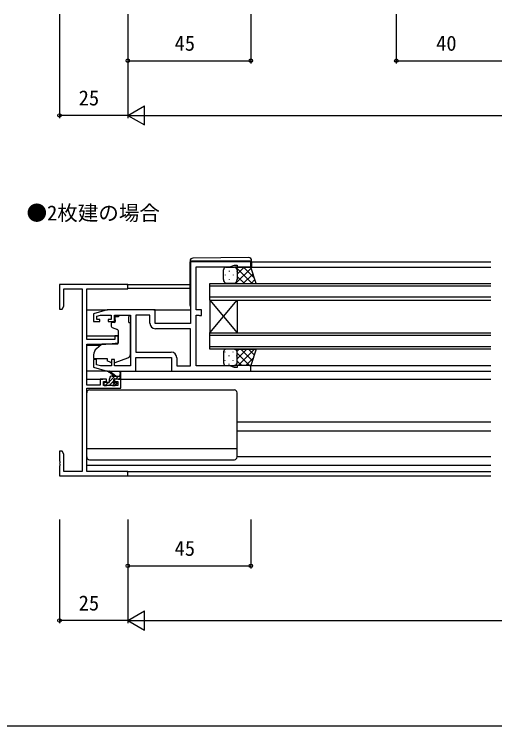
# Model space of a CAD drawing. Units: millimetres, scale not verified. Extents: x -437 to 438, y -281 to 279.
# Drawn here: x -140.3 to 35.5, y -281.3 to -21.1 of the extents above; entities that cross this region are included whole.
import ezdxf
from ezdxf.enums import TextEntityAlignment as Align

# ---------------------------------------------------------------- set-up
doc = ezdxf.new("R2010")
doc.units = ezdxf.units.MM
doc.header["$LTSCALE"] = 2
for name, color, linetype in [('0-1_USER1', 3, 'Continuous'), ('0-2_YKK_11', 7, 'Continuous'), ('0-3_YKK_12', 2, 'Continuous'), ('0-4_YKK_13', 4, 'Continuous'), ('0-6_YKK_D', 6, 'Continuous'), ('0-7_YKK_ZWAK', 7, 'Continuous')]:
    doc.layers.add(name, color=color, linetype=linetype)
doc.styles.add('ＭＳ ゴシック', font='')
doc.styles.get('ＭＳ ゴシック').set_extended_font_data('MS Gothic')

msp = doc.modelspace()

# ---------------------------------------------------------------- linework, layer by layer
at = {"layer": '0-2_YKK_11'}
for points in [[(-82.8, -151.6), (-53.8, -151.6), (-53.8, -149.6), (-58.8, -149.6), (-58.8, -150.3), (-59.8, -150.3), (-61.448, -149.7), (-73.8, -149.7), (-73.8, -131.1), (-72.946, -131.1), (-72.773, -131.2), (-72.6, -131.3), (-71.8, -131.3), (-71.8, -129.2), (-73.8, -129.2), (-73.8, -113.5), (-61.448, -113.5), (-59.8, -112.9), (-58.8, -112.9), (-58.8, -113.6), (-53.8, -113.6), (-53.8, -111.6), (-75.8, -111.6), (-75.8, -134.2), (-88.8, -134.2), (-88.8, -129.2), (-106.3, -129.2), (-111.3, -130.7), (-111.3, -133.5), (-109, -133.5), (-109, -132.7), (-110.1, -132.7), (-110.1, -131.488), (-108.805, -131.1), (-104.9, -131.1), (-104.9, -132.7), (-106, -132.7), (-106, -133.5), (-103.7, -133.5), (-103.7, -131.1)], [(-113.8, -121.53), (-98.8, -121.53), (-98.8, -119.9), (-123.8, -119.9), (-123.8, -128.9), (-122.8, -128.9), (-122.17, -127.809), (-122.17, -121.53), (-115.43, -121.53)], [(-115.43, -121.53), (-115.43, -188.27), (-122.17, -188.27), (-122.17, -181.991), (-122.8, -180.9), (-123.8, -180.9), (-123.8, -184.442), (-123.68, -184.625), (-123.68, -185.175), (-123.8, -185.358), (-123.8, -185.442), (-123.68, -185.625), (-123.68, -186.175), (-123.8, -186.358), (-123.8, -189.9), (-98.8, -189.9), (-98.8, -188.27), (-113.8, -188.27), (-113.8, -157.9), (-101.3, -157.9), (-101.3, -154.6), (-103.6, -154.6), (-103.6, -155.4), (-102.5, -155.4), (-102.5, -156.9), (-107.7, -156.9), (-107.7, -155.4), (-106.6, -155.4), (-106.6, -154.6), (-108.9, -154.6), (-108.9, -156.7), (-113.8, -156.7), (-113.8, -141.7), (-106.8, -141.7), (-102.3, -141.306), (-102.3, -138.7), (-103.5, -138.7), (-103.5, -140), (-113.8, -140), (-113.8, -121.53)], [(-103.7, -131.1), (-97.8, -131.1), (-97.8, -149.7), (-103.7, -149.7), (-103.7, -147.3), (-104.7, -147.3), (-104.7, -149.7), (-108.805, -149.7), (-110.3, -149.252), (-110.3, -147.3), (-111.3, -147.3), (-111.3, -150.1), (-106.3, -151.6), (-95.8, -151.6), (-95.8, -146.6), (-82.8, -146.6), (-82.8, -151.6)], [(-95.87, -131.1), (-95.87, -144.7), (-82.9, -144.7)], [(-90.7, -134.1), (-90.7, -131.1), (-95.87, -131.1)], [(-80.9, -146.7), (-80.9, -149.7), (-75.8, -149.7), (-75.8, -136.1), (-88.7, -136.1)]]:
    msp.add_lwpolyline(points, dxfattribs=at)
for centre, start, end in [((-88.7, -134.1), 180.00001, 269.99999), ((-82.9, -146.7), 0.00001, 89.99999)]:
    msp.add_arc(centre, 2, start, end, dxfattribs=at)
at = {"layer": '0-3_YKK_12'}
for p, q in [((-53.5, -111.6), (33.95, -111.6)), ((-54.3, -113.6), (33.95, -113.6)), ((-68.8, -119.6), (33.95, -119.6)), ((-68.8, -125.6), (-68.8, -119.6)), ((-99.1, -119.9), (-76, -119.9)), ((-98.8, -121.3), (-76, -121.3)), ((33.95, -120.6), (-68.8, -120.6)), ((33.95, -124.6), (-68.8, -124.6)), ((-68.8, -125.6), (33.95, -125.6)), ((-68.8, -125.6), (-68.8, -137.6)), ((-68.8, -125.6), (-58.799, -137.6)), ((-68.8, -137.6), (-58.799, -125.6)), ((-58.799, -125.6), (-58.799, -137.6)), ((-113.8, -129.2), (-106.227, -129.2)), ((-89.3, -129.2), (-75.8, -129.2)), ((-68.8, -137.6), (33.95, -137.6)), ((-68.8, -143.6), (-68.8, -137.6)), ((-113.8, -138.7), (-102.3, -138.7)), ((33.95, -138.6), (-68.8, -138.6)), ((-113.8, -142.1), (-108.677, -142.1)), ((-68.8, -142.6), (33.95, -142.6)), ((33.95, -143.6), (-68.8, -143.6)), ((-54.3, -149.6), (33.95, -149.6)), ((-54.3, -151.6), (33.95, -151.6)), ((-113.8, -154.6), (-107.9, -154.6)), ((-102.3, -154.6), (33.95, -154.6)), ((-58.8, -170.1), (33.95, -170.1)), ((-58.8, -173.5), (33.95, -173.5)), ((-113.8, -186), (33.95, -186)), ((-99.1, -188.27), (33.95, -188.27)), ((-99.1, -189.9), (33.95, -189.9))]:
    msp.add_line(p, q, dxfattribs=at)
at = {"layer": '0-4_YKK_13'}
for p, q in [((-76, -111.3), (-76, -111.6)), ((-76, -127.6), (-76, -111.6)), ((-75.504, -111.3), (-54.004, -111.3)), ((-54.509, -110.112), (-75.009, -110.291)), ((-54.004, -111.3), (-53.5, -111.3)), ((-53.5, -111.3), (-53.5, -111.112)), ((-53.5, -111.6), (-53.5, -111.3)), ((-53.5, -111.6), (-53.5, -113.6)), ((-62.8, -113.6), (-59.8, -113.6)), ((-59.38, -119.6), (-53.695, -113.915)), ((-59.332, -113.6), (-53.332, -119.6)), ((-59.221, -113.785), (-59.037, -113.6)), ((-58.8, -116.192), (-56.208, -113.6)), ((-56.503, -113.6), (-52.448, -117.655)), ((-63.8, -118.1), (-63.8, -114.6)), ((-63.135, -116.335), (-63.135, -116.535)), ((-61.72, -114.92), (-61.72, -115.12)), ((-60.305, -116.335), (-60.305, -116.535)), ((-58.89, -114.92), (-58.89, -115.12)), ((-58.8, -114.6), (-58.8, -118.1)), ((-58.8, -114.6), (-58.8, -118.1)), ((-58.8, -116.96), (-56.16, -119.6)), ((-56.551, -119.6), (-52.988, -116.036)), ((-63.135, -119.365), (-63.135, -119.427)), ((-59.8, -119.6), (-62.8, -119.6)), ((-61.72, -117.95), (-61.72, -118.15)), ((-60.305, -119.365), (-60.305, -119.565)), ((-59.296, -119.292), (-58.989, -119.6)), ((-58.89, -117.95), (-58.89, -118.15)), ((-53.723, -119.6), (-52.281, -118.158)), ((-102.2, -131.8), (-103.37, -131.8)), ((-103.37, -132.8), (-103.37, -131.8)), ((-102.2, -131.13), (-98.4, -131.13)), ((-102.2, -131.13), (-102.2, -131.8)), ((-98.4, -131.13), (-98.4, -131.8)), ((-98.4, -132.8), (-98.4, -131.8)), ((-104.9, -134.1), (-104.9, -135.15)), ((-103.67, -133.8), (-104.6, -133.8)), ((-103.37, -132.8), (-103.37, -133.5)), ((-98.4, -133.8), (-98.4, -132.8)), ((-98.4, -133.8), (-97.8, -133.8)), ((-97.8, -145.355), (-97.8, -133.8)), ((-104.571, -135.62), (-102.571, -136.348)), ((-102.3, -136.796), (-102.3, -141.403)), ((-108.537, -141.983), (-110.228, -143.402)), ((-102.517, -141.702), (-107.903, -141.749)), ((-111.3, -145.7), (-111.3, -147)), ((-63.8, -144.6), (-63.8, -148.6)), ((-63.135, -144.735), (-63.135, -144.535)), ((-59.8, -143.6), (-62.8, -143.6)), ((-60.305, -144.735), (-60.305, -144.535)), ((-58.833, -144.345), (-58.089, -143.6)), ((-58.8, -147.14), (-55.26, -143.6)), ((-58.8, -148.6), (-58.8, -144.6)), ((-58.8, -148.6), (-58.8, -144.6)), ((-58.8, -145.08), (-54.28, -149.6)), ((-58.432, -149.6), (-52.432, -143.6)), ((-57.451, -143.6), (-53.213, -147.839)), ((-54.623, -143.6), (-52.506, -145.717)), ((-106.3, -147.3), (-106.3, -147.797)), ((-104.994, -148.406), (-106.3, -147.797)), ((-103.428, -148.441), (-98.791, -146.766)), ((-63.135, -147.765), (-63.135, -147.565)), ((-61.72, -146.15), (-61.72, -145.95)), ((-60.305, -147.765), (-60.305, -147.565)), ((-58.89, -146.15), (-58.89, -145.95)), ((-58.8, -147.908), (-57.108, -149.6)), ((-55.603, -149.6), (-52.898, -146.895)), ((-62.8, -149.6), (-59.8, -149.6)), ((-61.72, -149.18), (-61.72, -148.98)), ((-58.89, -149.015), (-58.89, -148.98)), ((-106.227, -151.6), (-113.8, -151.6)), ((-103.8, -153.4), (-105.619, -151.999)), ((-105.5, -155.367), (-103.533, -153.4)), ((-103.2, -153.4), (-105.418, -151.717)), ((-104.5, -153.4), (-101.3, -153.4)), ((-103.186, -154.4), (-102.186, -153.4)), ((-101.6, -152.274), (-101.799, -153.4)), ((-101.3, -154.1), (-101.3, -152.101)), ((-96.3, -151.6), (-82.3, -151.6)), ((-107.5, -156.1), (-107.5, -156.6)), ((-107.484, -156.004), (-107.296, -155.816)), ((-105.8, -155.8), (-107.2, -155.8)), ((-107.033, -156.9), (-105.933, -155.8)), ((-105.5, -155.5), (-105.5, -154.4)), ((-105.486, -156.7), (-103.9, -155.114)), ((-105.344, -153.864), (-105.036, -153.556)), ((-104.308, -156.869), (-103.239, -155.8)), ((-103.9, -155.339), (-103.9, -154.7)), ((-103.6, -154.4), (-101.6, -154.4)), ((-103.1, -155.8), (-103.439, -155.8)), ((-101.839, -154.4), (-101.3, -153.861)), ((-112.8, -158.5), (-59.8, -158.5)), ((-107.2, -156.9), (-106.7, -156.9)), ((-106.5, -156.7), (-104.4, -156.7)), ((-104.2, -156.9), (-103.6, -156.9)), ((-103.388, -156.812), (-102.888, -156.312)), ((-113.8, -183), (-113.8, -159.5)), ((-58.8, -183), (-58.8, -159.5)), ((-113.8, -179.96), (-58.8, -179.96)), ((-112.8, -184), (-59.8, -184)), ((33.95, -183), (-58.8, -183))]:
    msp.add_line(p, q, dxfattribs=at)
for points in [[(-76, -111.291), (-76, -111.3), (-75.504, -111.3)], [(-59.8, -119.6), (-51.8, -119.6), (-53.8, -113.6), (-59.8, -113.6)], [(-59.8, -143.6), (-51.8, -143.6), (-53.8, -149.6), (-59.8, -149.6)], [(-111.3, -147), (-106.3, -147), (-106.3, -147.3)]]:
    msp.add_lwpolyline(points, dxfattribs=at)
for centre, radius, start, end in [((-75, -111.291), 1, 90.5, 180), ((-54.5, -111.112), 1, 0, 90.5), ((-62.8, -114.6), 1, 89.9999, 179.9999), ((-59.8, -114.6), 1, 359.9999, 89.9999), ((-59.8, -114.6), 1, 359.9999, 89.9999), ((-62.268, -118.162), 1.534, 177.68835, 249.69206), ((-60.332, -118.162), 1.534, 290.30778, 2.31152), ((-60.332, -118.162), 1.534, 290.30778, 2.31152), ((-75.5, -127.6), 0.5, 180, 233.13017), ((-104.6, -134.1), 0.3, 90, 180), ((-104.4, -135.15), 0.5, 180, 250), ((-103.67, -133.5), 0.3, 270, 0), ((-102.8, -136.796), 0.5, 0, 70), ((-107.894, -142.749), 1, 90.5, 130), ((-102.6, -141.403), 0.3, 270.5, 0), ((-108.3, -145.7), 3, 130, 180), ((-99.3, -145.355), 1.5, 289.85326, 0), ((-62.8, -144.6), 1, 90.0001, 180.0001), ((-59.8, -144.6), 1, 0.0001, 90.0001), ((-59.8, -144.6), 1, 0.0001, 90.0001), ((-104.571, -147.5), 1, 245, 262.59308), ((-103.768, -147.5), 1, 273.88684, 289.85326), ((-62.8, -148.6), 1, 180.0001, 270.0001), ((-59.8, -148.6), 1, 270.0001, 0.0001), ((-59.8, -148.6), 1, 270.0001, 0.0001), ((-105.6, -151.8), 0.2, 24.41711, 264.41711), ((-104.5, -154.4), 1, 90, 180), ((-101.5, -152.101), 0.2, 360, 240), ((-107.2, -156.1), 0.3, 90, 180), ((-105.8, -155.5), 0.3, 270, 360), ((-103.9, -155.8), 0.25, 123.05573, 326.94427), ((-104.2, -155.339), 0.3, 303.05573, 360), ((-103.6, -154.7), 0.3, 90, 180), ((-103.439, -156.1), 0.3, 90, 146.94427), ((-103.1, -156.1), 0.3, 315, 90), ((-101.6, -154.1), 0.3, 270, 360), ((-112.8, -159.5), 1, 90, 180), ((-107.2, -156.6), 0.3, 180, 270), ((-106.7, -156.7), 0.2, 270, 360), ((-104.2, -156.7), 0.2, 180, 270), ((-103.6, -156.6), 0.3, 270, 315), ((-59.8, -159.5), 1, 0, 90), ((-112.8, -183), 1, 180, 270), ((-59.8, -183), 1, 270, 0)]:
    msp.add_arc(centre, radius, start, end, dxfattribs=at)
at = {"layer": '0-6_YKK_D'}
for p, q in [((-123.8, -21.095), (-123.8, -59.095)), ((-98.8, -21.095), (-98.8, -59.095)), ((-98.8, -21.095), (-98.8, -59.095)), ((-98.8, -21.095), (-98.8, -39.095)), ((-53.8, -21.095), (-53.8, -39.095)), ((-0.563, -21.095), (-0.563, -39.095)), ((-98.8, -38.095), (-53.8, -38.095)), ((-0.563, -38.095), (39.437, -38.095)), ((-98.8, -58.095), (-92.738, -54.595)), ((-92.738, -61.595), (-92.738, -54.595)), ((-98.8, -58.095), (-123.8, -58.095)), ((-98.8, -58.095), (-92.738, -61.595)), ((-98.8, -58.095), (-86.676, -58.095)), ((-91.8, -58.095), (381.2, -58.095)), ((-123.8, -205.9), (-123.8, -243.8)), ((-98.8, -205.9), (-98.8, -243.8)), ((-98.8, -205.9), (-98.8, -243.8)), ((-98.8, -205.9), (-98.8, -223.8)), ((-53.8, -205.9), (-53.8, -223.8)), ((-98.8, -222.8), (-53.8, -222.8)), ((-98.8, -242.8), (-92.738, -239.3)), ((-92.738, -246.3), (-92.738, -239.3)), ((-98.8, -242.8), (-123.8, -242.8)), ((-98.8, -242.8), (-92.738, -246.3)), ((-98.8, -242.8), (-86.676, -242.8)), ((-91.8, -242.8), (381.2, -242.8))]:
    msp.add_line(p, q, dxfattribs=at)
for centre in [(-98.8, -38.095), (-53.8, -38.095), (-0.563, -38.095), (-123.8, -58.095), (-98.8, -222.8), (-53.8, -222.8), (-123.8, -242.8)]:
    msp.add_circle(centre, 0.637, dxfattribs=at)
at = {"layer": '0-7_YKK_ZWAK'}
msp.add_lwpolyline([(-436.8, -281.3), (438.2, -281.3), (438.2, 243.7)], dxfattribs=at)

# ---------------------------------------------------------------- texts
at = {"layer": '0-1_USER1', "style": 'ＭＳ ゴシック'}
msp.add_text('●2枚建の場合', height=5.499, dxfattribs=at).set_placement((-135.823, -98.164), align=Align.BOTTOM_LEFT)
at = {"layer": '0-6_YKK_D', "style": 'ＭＳ ゴシック'}
for s, p in [('45', (-81.669, -36.095)), ('40', (13.983, -36.095)), ('25', (-116.755, -56.095)), ('45', (-81.669, -220.8)), ('25', (-116.755, -240.8))]:
    msp.add_text(s, height=5.499, dxfattribs=at).set_placement(p, align=Align.BOTTOM_LEFT)

doc.saveas('drawing.dxf')
